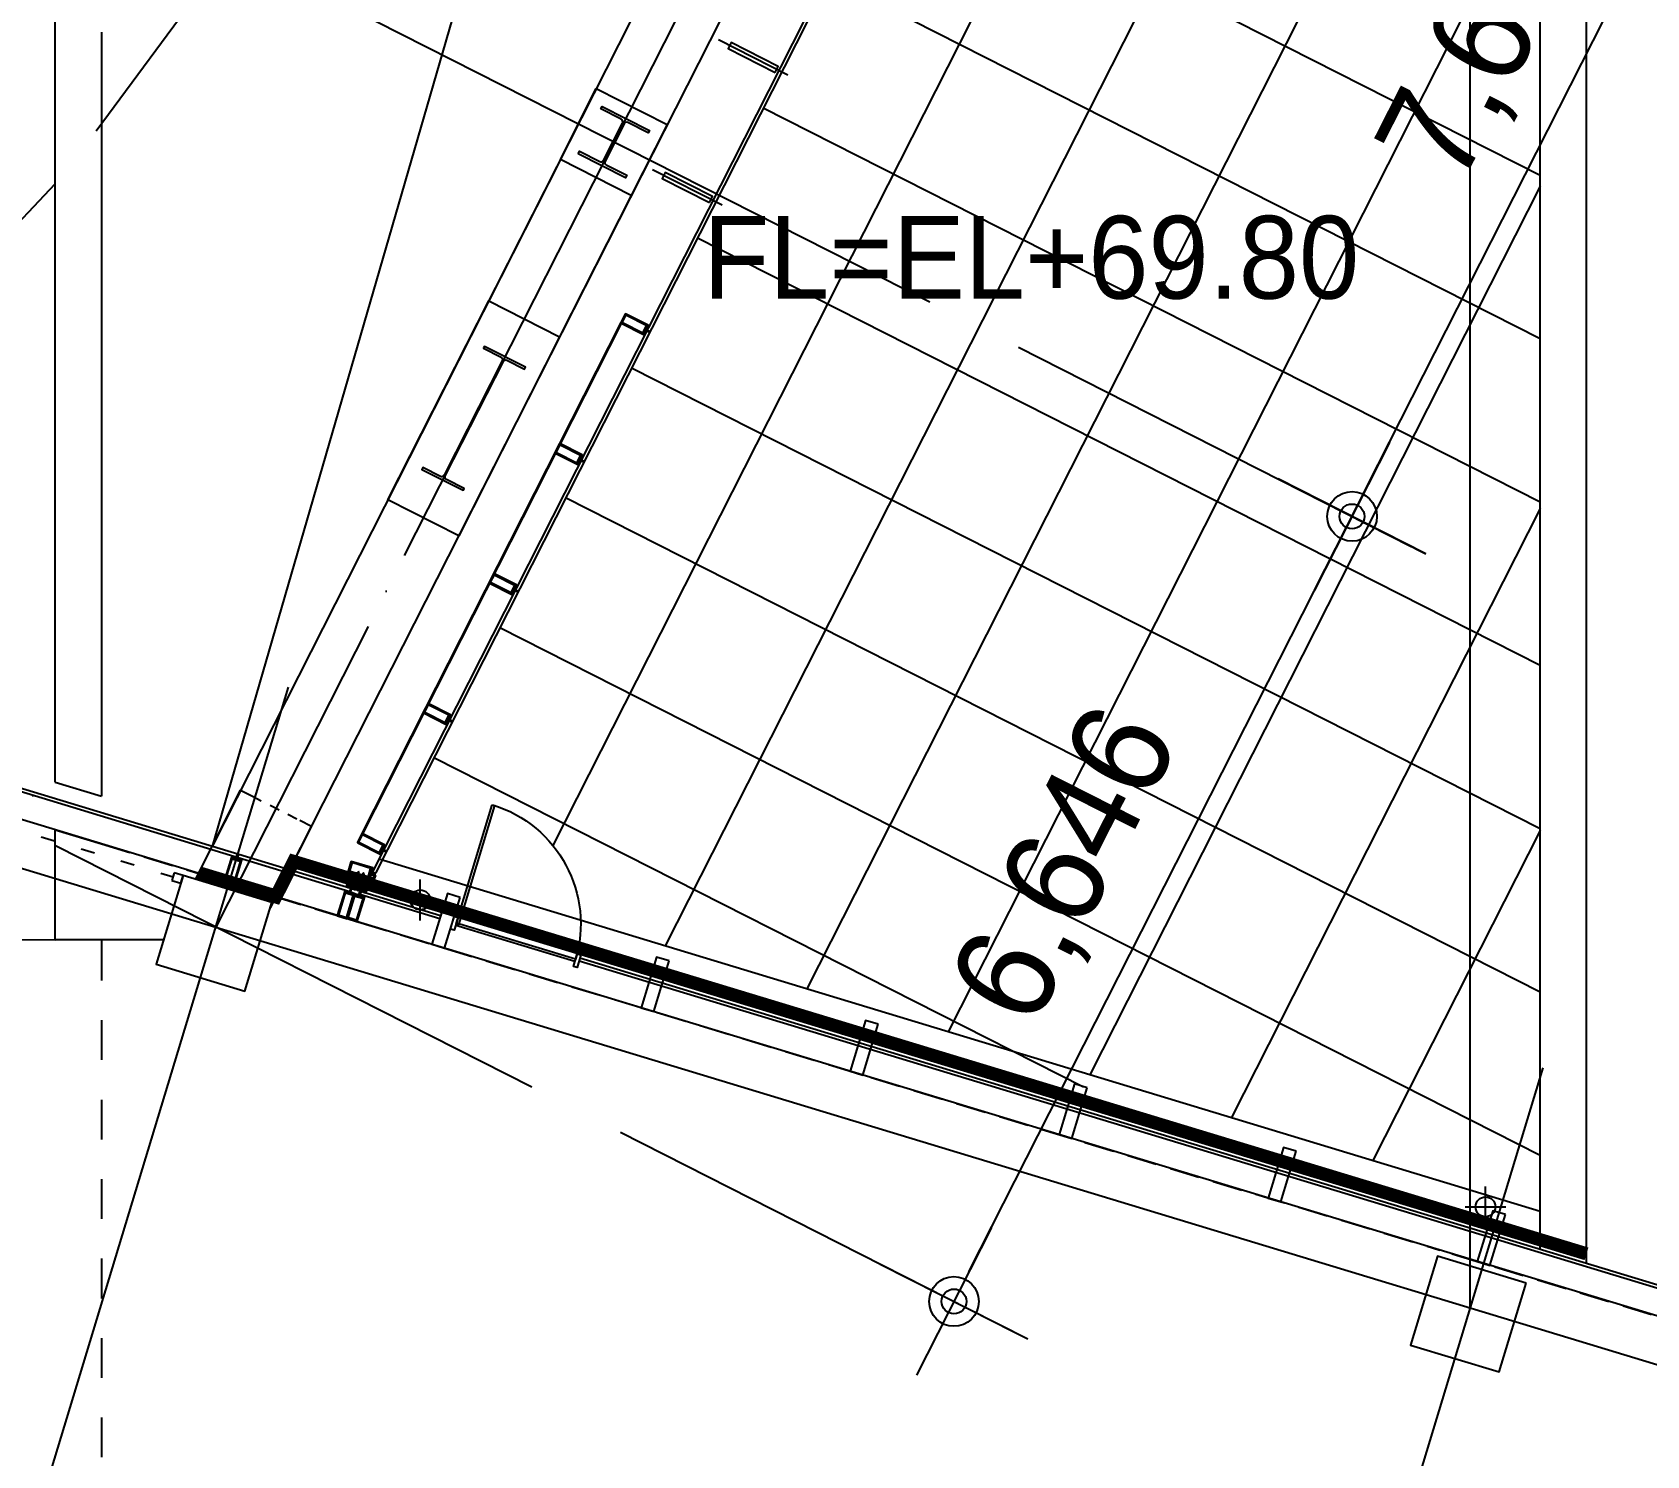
# Model space of a CAD drawing. Header units: metres. Extents: x 630750 to 860239, y 578133 to 726633.
# Drawn here: x 713765 to 725958, y 629769 to 640518 of the extents above; entities that cross this region are included whole.
import ezdxf

# ---------------------------------------------------------------- set-up
doc = ezdxf.new("R2010")
doc.units = ezdxf.units.M
doc.header["$LTSCALE"] = 300
for name, pattern in [('CEN', [62, 60, -1, 0, -1]), ('H2', [0.5, 0.25, -0.25]), ('HID', [2.2, 1.5, -0.7]), ('HID1', [0.375, 0.25, -0.125]), ('HIDDEN', [2, 1, -1]), ('HIDDEN-1', [1.4, 0.35, -0.7, 0.35])]:
    doc.linetypes.add(name, pattern=pattern)
doc.layers.get('Defpoints').update_dxf_attribs({"color": 8})
for name, color, linetype in [('5', 8, 'HIDDEN'), ('A-CEN', 1, 'CEN'), ('A-CEN-1', 1, 'Continuous'), ('A-CIRC', 6, 'Continuous'), ('A-CON', 2, 'Continuous'), ('A-DIM', 7, 'Continuous'), ('A-DOR', 4, 'Continuous'), ('A-ELE-7', 7, 'Continuous'), ('A-ELE-9', 9, 'Continuous'), ('A-ELE8', 8, 'Continuous'), ('A-ELE9', 9, 'Continuous'), ('A-HAT-1', 9, 'Continuous'), ('A-HAT-253', 253, 'Continuous'), ('A-TXT-S', 3, 'Continuous'), ('A-WAL-DW', 7, 'Continuous'), ('A-WIN-GLASS', 4, 'Continuous'), ('DIM', 7, 'Continuous'), ('DOR', 4, 'Continuous'), ('ELE8', 8, 'Continuous'), ('FIN', 6, 'Continuous'), ('fire shutter', 2, 'Continuous'), ('INT', 117, 'Continuous'), ('KUK-WALL-FIN 1', 30, 'Continuous'), ('SCREW', 8, 'Continuous'), ('SILICONE', 3, 'Continuous'), ('STEEL', 3, 'Continuous'), ('STEL', 3, 'Continuous')]:
    doc.layers.add(name, color=color, linetype=linetype)
doc.layers.add('ILDIES', color=7, linetype='Continuous', lineweight=35)
doc.styles.add('TEXT(돋음)', font='')
doc.styles.add('돋움', font='')
doc.styles.get('TEXT(돋음)').set_extended_font_data('Dotum')
doc.styles.get('돋움').set_extended_font_data('Dotum')
doc.dimstyles.new('DIM250', dxfattribs={"dimscale": 250, "dimtxt": 3, "dimasz": 1, "dimexe": 2, "dimexo": 3, "dimgap": 1, "dimtad": 1, "dimdec": 0, "dimzin": 0, "dimdsep": 46, "dimlunit": 6, "dimtxsty": 'TEXT(돋음)', "dimblk": 'Z_DOT', "dimcen": 2.5, "dimdle": 2, "dimclrd": 256, "dimclre": 256, "dimclrt": 3, "dimadec": 0, "dimazin": 0, "dimtfac": 1, "dimtdec": 0, "dimtix": 1, "dimtmove": 2, "dimatfit": 3, "dimldrblk": 'Z_DOT', "dimfxl": 1, "dimtolj": 1, "dimtzin": 0, "dimarcsym": 0})

# ---------------------------------------------------------------- blocks, each defined once
blk = doc.blocks.new('A$C7D1B520F')
at = {"layer": 'SCREW', "color": 8}
for p, q in [((0, 5), (0, 5)), ((9, 5), (0, 5)), ((0, 1), (0, 5)), ((9, 5), (0, 5)), ((0, 1), (2, 0)), ((5, 28), (2, 26)), ((2, 26), (3, 26)), ((7, 26), (2, 24)), ((2, 24), (3, 24)), ((7, 24), (2, 21)), ((7, 21), (2, 19)), ((2, 21), (3, 21)), ((2, 19), (3, 19)), ((7, 19), (2, 16)), ((2, 16), (3, 16)), ((7, 16), (2, 14)), ((2, 14), (3, 14)), ((7, 14), (2, 11)), ((2, 11), (3, 11)), ((7, 11), (2, 9)), ((2, 9), (3, 9)), ((7, 9), (2, 6)), ((2, 6), (3, 6)), ((3, 1), (2, 0)), ((7, 0), (2, 0)), ((4, 43), (3, 40)), ((3, 5), (3, 40)), ((3, 1), (3, 5)), ((3, 1), (4, 0)), ((6, 40), (4, 43)), ((4, 43), (5, 28)), ((7, 6), (4, 5)), ((5, 42), (6, 31)), ((5, 28), (6, 29)), ((6, 1), (5, 0)), ((6, 5), (6, 40)), ((7, 26), (6, 26)), ((7, 24), (6, 24)), ((7, 21), (6, 21)), ((7, 19), (6, 19)), ((7, 16), (6, 16)), ((7, 14), (6, 14)), ((7, 11), (6, 11)), ((7, 9), (6, 9)), ((7, 6), (6, 6)), ((6, 1), (6, 5)), ((6, 1), (7, 0)), ((8, 1), (7, 0)), ((8, 1), (8, 5)), ((9, 5), (9, 5))]:
    blk.add_line(p, q, dxfattribs=at)
for centre, radius, start, end in [((2, 42), 2.15, 283.4285, 4.6836), ((5, 28), 0.268, 182.1196, 324.1357)]:
    blk.add_arc(centre, radius, start, end, dxfattribs=at)
blk = doc.blocks.new('Z_DOT')
at = {"layer": 'DIM', "color": 7}
for p, q in [((0, -2.5), (0, 2.5)), ((-2.5, 0), (2.5, 0))]:
    blk.add_line(p, q, dxfattribs=at)
for radius in [0.75, 0.375]:
    blk.add_circle((0, 0), radius, dxfattribs=at)
blk = doc.blocks.new('*D37')
at = {"layer": 'A-DIM', "lineweight": -2, "transparency": 16777216}
for p, q in [((724649, 644918), (727614, 643415)), ((723845, 637085), (727055, 643418)), ((721212, 638140), (724178, 636636))]:
    blk.add_line(p, q, dxfattribs=at)
at = {"layer": 'Defpoints', "color": 0, "transparency": 16777216}
for p in [(723980, 645257), (727168, 643641), (720543, 638479)]:
    blk.add_point(p, dxfattribs=at)
at = {"layer": 'A-DIM', "lineweight": -2, "transparency": 16777216, "xscale": 250, "yscale": 250, "zscale": 250}
for p, rotation in [((727168, 643641), 63.11574874094902), ((723732, 636862), 243.115748740949)]:
    blk.add_blockref('Z_DOT', p, dxfattribs=dict(at, rotation=rotation))
at = {"layer": 'A-DIM', "color": 3, "transparency": 16777216, "insert": (724828, 640567), "char_height": 750, "attachment_point": 5, "rotation": 63.1157, "style": 'TEXT(돋음)'}
blk.add_mtext('\\A1;7,600', dxfattribs=at)
blk = doc.blocks.new('*D41')
at = {"layer": 'A-DIM', "lineweight": -2, "transparency": 16777216}
for p, q in [((721212, 638140), (724178, 636636)), ((720839, 631157), (723619, 636639)), ((718207, 632212), (721172, 630708))]:
    blk.add_line(p, q, dxfattribs=at)
at = {"layer": 'Defpoints', "color": 0, "transparency": 16777216}
for p in [(720543, 638479), (723732, 636862), (717538, 632551)]:
    blk.add_point(p, dxfattribs=at)
at = {"layer": 'A-DIM', "lineweight": -2, "transparency": 16777216, "xscale": 250, "yscale": 250, "zscale": 250}
for p, rotation in [((723732, 636862), 63.11574874094677), ((720726, 630934), 243.1157487409468)]:
    blk.add_blockref('Z_DOT', p, dxfattribs=dict(at, rotation=rotation))
at = {"layer": 'A-DIM', "color": 3, "transparency": 16777216, "insert": (721607, 634214), "char_height": 750, "attachment_point": 5, "rotation": 63.1157, "style": 'TEXT(돋음)'}
blk.add_mtext('\\A1;6,646', dxfattribs=at)
blk = doc.blocks.new('DOOR_GLASS2')
at = {"layer": 'A-DOR', "color": 5}
blk.add_arc((2877563, 589745), 940, 16.6479, 106.6479, dxfattribs=at)
at = {"layer": 'A-WIN-GLASS'}
for p, q in [((2877557, 589764), (2878457, 590033)), ((2877563, 589745), (2878463, 590014)), ((2878463, 590014), (2878458, 590033)), ((2877563, 589745), (2877557, 589764))]:
    blk.add_line(p, q, dxfattribs=at)
for points in [[(2877341, 590659), (2877333, 590688), (2877237, 590660), (2877246, 590631), (2877341, 590659)], [(2877619, 589730), (2877611, 589759), (2877515, 589730), (2877524, 589701), (2877619, 589730)]]:
    blk.add_lwpolyline(points, dxfattribs=at)
at = {"layer": 'DOR', "color": 8}
for p, q in [((2877553, 589742), (2877284, 590642)), ((2877572, 589747), (2877303, 590648))]:
    blk.add_line(p, q, dxfattribs=at)

msp = doc.modelspace()

# ---------------------------------------------------------------- linework, layer by layer
at = {"color": 9, "linetype": 'HIDDEN'}
msp.add_line((714286.8, 633657.4), (714286.8, 629157.1), dxfattribs=at)
at = {"color": 252, "linetype": 'H2', "const_width": 100, "elevation": 0}
msp.add_lwpolyline([(715020.5, 634166.4), (715603.5, 633989.5), (715739, 634256.6), (725502.9, 631293.9)], dxfattribs=at)
at = {"color": 4, "linetype": 'Continuous', "elevation": 0}
for points in [[(716170.8, 634145.3, -2.4142136), (716172.1, 634146), (716173, 634145.7), (716172.4, 634144, 0.4142136), (716174.1, 634140.8), (716179, 634139.4, 0.4142136), (716182.2, 634141.1), (716182.7, 634142.8), (716183.8, 634142.4, 0.7625095), (716189.2, 634151), (716176.1, 634159.7), (716176.1, 634159.7, -1.7199574), (716175.7, 634161.4), (716178, 634169.1), (716180.5, 634168.3), (716180.2, 634167.3), (716181, 634167), (716182.3, 634167.8), (716183.3, 634167.5), (716183, 634166.4), (716183.8, 634166.2), (716185.1, 634166.9), (716186.1, 634166.6), (716185.8, 634165.6), (716186.7, 634165.3), (716189.3, 634167), (716188, 634169.8), (716187.2, 634170.1), (716186.9, 634169), (716185.8, 634169.4), (716185.2, 634170.6), (716184.3, 634170.9), (716184, 634169.9), (716183, 634170.2), (716182.4, 634171.5), (716181.5, 634171.8), (716181.2, 634170.7), (716178.8, 634171.5), (716179.7, 634174.6), (716175.9, 634175.8), (716171.1, 634160, 0.2646944), (716171.3, 634159), (716186.2, 634148.3, -0.7625095), (716184.9, 634146.3), (716169.4, 634151, 0.4142136), (716168.2, 634150.3), (716154.6, 634105.6, 0.4142136), (716155.3, 634104.3), (716170.8, 634099.6, -0.7625095), (716170.7, 634097.2), (716152.4, 634096.6, 0.2646944), (716151.7, 634095.9), (716146.9, 634080.1), (716150.7, 634078.9), (716151.7, 634082.1), (716154.1, 634081.4), (716153.8, 634080.3), (716154.6, 634080.1), (716155.9, 634080.8), (716156.9, 634080.5), (716156.6, 634079.5), (716157.5, 634079.2), (716158.7, 634080), (716159.7, 634079.6), (716159.4, 634078.6), (716160.3, 634078.4), (716162.9, 634080), (716161.6, 634082.8), (716160.8, 634083.1), (716160.5, 634082.1), (716159.4, 634082.4), (716158.8, 634083.7), (716158, 634083.9), (716157.6, 634082.9), (716156.6, 634083.2), (716156, 634084.5), (716155.1, 634084.8), (716154.8, 634083.8), (716152.4, 634084.5), (716154.7, 634092.1, -1.7199574), (716156, 634093.3), (716156, 634093.3), (716171.7, 634093.3, 0.7625095), (716172, 634103.5), (716170.9, 634103.8), (716171.4, 634105.5, 0.4142136), (716169.7, 634108.7), (716164.8, 634110.1, 0.4142136), (716161.7, 634108.5), (716161.1, 634106.8), (716160.3, 634107, -2.4142136), (716159.6, 634108.3)], [(716174.4, 634143.8, 0.4142136), (716175, 634142.7), (716178.9, 634141.5, 0.4142136), (716180, 634142.1), (716180.1, 634142.4, 0.4142136), (716179.5, 634143.6), (716175.7, 634144.8, 0.4142136), (716174.6, 634144.2)], [(716178.6, 634165.4), (716177.1, 634165.9), (716177.7, 634168), (716187.2, 634165.2, 1), (716188.6, 634169.6), (716179.1, 634172.5), (716179.7, 634174.6), (716181.3, 634174.2), (716181.1, 634173.6), (716196.9, 634168.7), (716197.1, 634169.4), (716208.2, 634166), (716207.7, 634164.5), (716200.3, 634166.8, 0.6681786), (716199.3, 634165.6), (716204.2, 634156.5, 0.4142136), (716205.3, 634156.1), (716212.5, 634160, -0.4142136), (716213.6, 634159.7), (716213.7, 634159.5, 0.4142136), (716214.7, 634159.1), (716221.4, 634162.7), (716222.9, 634162.2), (716222.5, 634161, 0.1989124), (716222.6, 634160.4), (716225.9, 634154.3), (716217.1, 634149.6), (716216.4, 634151, -0.4142136), (716216.7, 634152.1), (716217.4, 634152.5), (716218.5, 634152.1), (716218.8, 634153.2), (716219.8, 634152.9), (716223, 634154.6, 0.4142136), (716223.4, 634155.6), (716221.1, 634159.8, 0.4142136), (716220.1, 634160.2), (716216.9, 634158.5), (716216.5, 634157.4), (716215.5, 634157.7), (716215.2, 634156.7), (716214.5, 634156.3, -0.4142136), (716213.4, 634156.6), (716212.5, 634158.2), (716204, 634153.6), (716200.7, 634159.7), (716200.8, 634160.1), (716200.4, 634160.2), (716196.9, 634166.9, 0.1989124), (716196.4, 634167.2), (716193.1, 634168.3, 0.4142136), (716192.1, 634167.7), (716191.6, 634166.2, -0.4142136), (716186.8, 634163.6), (716178.8, 634166.1)], [(716243.9, 634102.9), (716207.9, 634121.9, -0.8246156), (716208.8, 634124.8), (716249.3, 634120.6), (716213.3, 634139.6, -0.8360412), (716214.2, 634142.4), (716261.1, 634136.3), (716263.2, 634137.4), (716262.4, 634138.8), (716261.4, 634139.1), (716261.7, 634140.2), (716260.6, 634140.5), (716261.9, 634144.8), (716266.2, 634143.5), (716265.9, 634142.4), (716267, 634142.1), (716266.6, 634141.1), (716267.4, 634139.7), (716269.7, 634140.9), (716270.4, 634139.6), (716261.4, 634134.7), (716214, 634140.9), (716250, 634121.9, -0.8246156), (716249.1, 634119.1), (716208.6, 634123.3), (716244.6, 634104.2, -0.8246156), (716243.8, 634101.4), (716203.2, 634105.6), (716239.3, 634086.6, -0.8246156), (716238.4, 634083.7), (716197.9, 634087.9), (716240.7, 634066.7), (716245.5, 634057.7), (716244.2, 634057), (716243, 634059.3), (716241.6, 634058.6), (716241.3, 634057.5), (716240.2, 634057.8), (716239.9, 634056.8), (716235.6, 634058.1), (716236.9, 634062.4), (716238, 634062.1), (716238.3, 634063.1), (716239.4, 634062.8), (716240.7, 634063.5), (716239.6, 634065.6), (716197.2, 634086.6, -0.8360412), (716198, 634089.4), (716238.6, 634085.2), (716202.5, 634104.3, -0.8246156), (716203.4, 634107.1)], [(716301.9, 634128), (716303.4, 634127.6), (716304.1, 634129.7), (716294.6, 634132.6, -1), (716296, 634137), (716305.4, 634134.2), (716306.1, 634136.3), (716304.6, 634136.8), (716304.4, 634136.1), (716288.5, 634141), (716288.7, 634141.6), (716277.6, 634144.9), (716277.1, 634143.4), (716284.6, 634141.2, -0.6681786), (716284.8, 634139.7), (716275.6, 634134.8, -0.4142136), (716274.5, 634135.1), (716270.7, 634142.3, 0.4142136), (716269.6, 634142.6), (716269.4, 634142.5, -0.4142136), (716268.3, 634142.9), (716264.8, 634149.5), (716263.3, 634150), (716262.9, 634148.8, -0.1989124), (716262.5, 634148.3), (716256.4, 634145), (716261.1, 634136.3), (716262.5, 634137, 0.4142136), (716262.8, 634138.1), (716262.4, 634138.8), (716261.4, 634139.1), (716261.7, 634140.2), (716260.6, 634140.5), (716258.9, 634143.7, -0.4142136), (716259.2, 634144.8), (716263.4, 634147, -0.4142136), (716264.5, 634146.7), (716266.2, 634143.5), (716265.9, 634142.4), (716267, 634142.1), (716266.6, 634141.1), (716267, 634140.4, 0.4142136), (716268.1, 634140), (716269.7, 634140.9), (716274.2, 634132.3), (716280.4, 634135.6), (716280.5, 634135.9), (716280.8, 634135.8), (716287.5, 634139.4, -0.1989124), (716288.1, 634139.4), (716291.5, 634138.4, -0.4142136), (716292, 634137.4), (716291.5, 634135.9, 0.4142136), (716294.1, 634131.1), (716302.1, 634128.7)], [(716262.5, 634142.2, -0.4142136), (716262.7, 634142.8), (716263.1, 634143.1, -0.4142136), (716263.8, 634142.9), (716265.7, 634139.3, -0.4142136), (716265.5, 634138.7), (716265, 634138.4, -0.4142136), (716264.4, 634138.6)], [(716297.2, 634107, 2.4142136), (716296.5, 634108.2), (716295.6, 634108.5), (716295.1, 634106.8, -0.4142136), (716291.9, 634105.1), (716287.1, 634106.6, -0.4142136), (716285.4, 634109.7), (716285.9, 634111.4), (716284.8, 634111.8, -0.7625095), (716285.1, 634121.9), (716300.8, 634121.9), (716300.8, 634121.9, 1.7199574), (716302.1, 634123.1), (716304.4, 634130.7), (716301.9, 634131.5), (716301.6, 634130.4), (716300.8, 634130.7), (716300.2, 634132), (716299.1, 634132.3), (716298.8, 634131.3), (716298, 634131.6), (716297.3, 634132.9), (716296.3, 634133.2), (716296, 634132.2), (716295.1, 634132.4), (716293.9, 634135.2), (716296.5, 634136.9), (716297.3, 634136.6), (716297, 634135.6), (716298.1, 634135.3), (716299.3, 634136), (716300.2, 634135.8), (716299.9, 634134.7), (716300.9, 634134.4), (716302.1, 634135.2), (716303, 634134.9), (716302.7, 634133.9), (716305.1, 634133.2), (716306.1, 634136.3), (716309.9, 634135.1), (716305.1, 634119.4, -0.2646944), (716304.4, 634118.7), (716286, 634118.1, 0.7625095), (716286, 634115.6), (716301.5, 634110.9, -0.4142136), (716302.2, 634109.6), (716288.6, 634065, -0.4142136), (716287.3, 634064.3), (716271.8, 634069, 0.7625095), (716270.5, 634066.9), (716285.4, 634056.2, -0.2646944), (716285.6, 634055.2), (716280.9, 634039.5), (716277, 634040.6), (716278, 634043.8), (716275.6, 634044.5), (716275.2, 634043.5), (716274.4, 634043.7), (716273.8, 634045), (716272.7, 634045.4), (716272.4, 634044.3), (716271.6, 634044.6), (716271, 634045.9), (716269.9, 634046.2), (716269.6, 634045.2), (716268.8, 634045.5), (716267.5, 634048.3), (716270.1, 634049.9), (716271, 634049.7), (716270.6, 634048.6), (716271.7, 634048.3), (716272.9, 634049.1), (716273.8, 634048.8), (716273.5, 634047.8), (716274.5, 634047.5), (716275.7, 634048.2), (716276.6, 634047.9), (716276.3, 634046.9), (716278.7, 634046.2), (716281, 634053.8, 1.7199574), (716280.6, 634055.5), (716280.6, 634055.5), (716267.6, 634064.2, -0.7625095), (716273, 634072.8), (716274.1, 634072.5), (716274.6, 634074.2, -0.4142136), (716277.8, 634075.9), (716282.6, 634074.4, -0.4142136), (716284.3, 634071.2), (716283.8, 634069.5), (716284.7, 634069.3, 2.4142136), (716285.9, 634069.9)], [(716154.9, 634087.2), (716153.4, 634087.7), (716152.7, 634085.5), (716162.2, 634082.7, -1), (716160.8, 634078.2), (716151.4, 634081.1), (716150.7, 634078.9), (716152.2, 634078.5), (716152.4, 634079.1), (716168.3, 634074.3), (716168.1, 634073.7), (716179.2, 634070.3), (716179.6, 634071.8), (716172.2, 634074.1, -0.6681786), (716172, 634075.5), (716181.2, 634080.4, -0.4142136), (716182.2, 634080.1), (716186.1, 634072.9, 0.4142136), (716187.2, 634072.6), (716187.4, 634072.7, -0.4142136), (716188.4, 634072.4), (716192, 634065.7), (716193.5, 634065.3), (716193.9, 634066.5, -0.1989124), (716194.2, 634066.9), (716200.4, 634070.2), (716195.7, 634079), (716194.3, 634078.2, 0.4142136), (716194, 634077.1), (716194.4, 634076.4), (716195.4, 634076.1), (716195.1, 634075.1), (716196.1, 634074.7), (716197.8, 634071.6, -0.4142136), (716197.5, 634070.5), (716193.3, 634068.2, -0.4142136), (716192.3, 634068.6), (716190.6, 634071.8), (716190.9, 634072.8), (716189.8, 634073.1), (716190.1, 634074.2), (716189.8, 634074.9, 0.4142136), (716188.7, 634075.2), (716187.1, 634074.4), (716182.5, 634082.9), (716176.4, 634079.7), (716176.3, 634079.3), (716175.9, 634079.4), (716169.3, 634075.9, -0.1989124), (716168.7, 634075.8), (716165.3, 634076.8, -0.4142136), (716164.8, 634077.8), (716165.2, 634079.3, 0.4142136), (716162.7, 634084.2), (716154.7, 634086.6)], [(716163.3, 634107.5, -0.4142136), (716164.4, 634108.1), (716168.3, 634106.9, -0.4142136), (716168.9, 634105.8), (716168.8, 634105.5, -0.4142136), (716167.7, 634104.9), (716163.8, 634106, -0.4142136), (716163.2, 634107.1)], [(716278.2, 634049.8), (716279.7, 634049.3), (716279, 634047.2), (716269.6, 634050.1, 1), (716268.2, 634045.6), (716277.7, 634042.7), (716277, 634040.6), (716275.5, 634041.1), (716275.7, 634041.7), (716259.8, 634046.5), (716259.6, 634045.9), (716248.6, 634049.2), (716249, 634050.8), (716256.5, 634048.5, 0.6681786), (716257.4, 634049.6), (716252.5, 634058.8, 0.4142136), (716251.5, 634059.1), (716244.3, 634055.3, -0.4142136), (716243.2, 634055.6), (716243.1, 634055.8, 0.4142136), (716242, 634056.1), (716235.4, 634052.6), (716233.9, 634053), (716234.2, 634054.2, 0.1989124), (716234.2, 634054.8), (716230.9, 634060.9), (716239.6, 634065.6), (716240.4, 634064.2, -0.4142136), (716240, 634063.2), (716239.4, 634062.8), (716238.3, 634063.1), (716238, 634062.1), (716236.9, 634062.4), (716233.7, 634060.7, 0.4142136), (716233.4, 634059.6), (716235.6, 634055.4, 0.4142136), (716236.7, 634055.1), (716239.9, 634056.8), (716240.2, 634057.8), (716241.3, 634057.5), (716241.6, 634058.6), (716242.3, 634058.9, -0.4142136), (716243.4, 634058.6), (716244.2, 634057), (716252.8, 634061.6), (716256.1, 634055.5), (716256, 634055.1), (716256.3, 634055), (716259.9, 634048.4, 0.1989124), (716260.3, 634048), (716263.7, 634047, 0.4142136), (716264.7, 634047.5), (716265.2, 634049, -0.4142136), (716270, 634051.6), (716278, 634049.2)], [(716237.6, 634060, 0.4142136), (716237.3, 634059.3), (716237.6, 634058.8, 0.4142136), (716238.3, 634058.6), (716241.8, 634060.5, 0.4142136), (716242, 634061.2), (716241.8, 634061.6, 0.4142136), (716241.1, 634061.9)], [(716282.4, 634071.4, 0.4142136), (716281.8, 634072.5), (716277.9, 634073.7, 0.4142136), (716276.8, 634073.1), (716276.7, 634072.7, 0.4142136), (716277.3, 634071.6), (716281.2, 634070.4, 0.4142136), (716282.3, 634071)], [(716293.4, 634107.8, -0.4142136), (716292.3, 634107.2), (716288.4, 634108.3, -0.4142136), (716287.7, 634109.4), (716287.9, 634109.8, -0.4142136), (716289, 634110.4), (716292.9, 634109.2, -0.4142136), (716293.5, 634108.1)]]:
    msp.add_lwpolyline(points, format="xyb", close=True, dxfattribs=at)
at = {"elevation": 0}
for points in [[(716995.4, 633985), (716899.7, 634014), (716783.6, 633631.3), (716879.3, 633602.2)], [(718574.3, 633505.9), (718478.6, 633534.9), (718362.5, 633152.2), (718458.2, 633123.1)], [(720153.2, 633026.8), (720057.6, 633055.8), (719941.4, 632673.1), (720037.1, 632644)], [(721732.2, 632547.7), (721636.5, 632576.7), (721520.3, 632193.9), (721616, 632164.9)], [(723311.1, 632068.6), (723215.4, 632097.6), (723099.2, 631714.8), (723194.9, 631685.8)], [(724890, 631589.5), (724794.3, 631618.5), (724678.1, 631235.7), (724773.8, 631206.7)]]:
    msp.add_lwpolyline(points, close=True, dxfattribs=at)
at = {"color": 4, "linetype": 'Continuous'}
for centre, radius, start, end in [((716167.1, 634170.7, 0), 7.71, 9.27222, 58.64534), ((716314.3, 634126, 0), 7.71, 87.59487, 136.96798), ((716142.3, 634089, 0), 7.45, 268.10635, 321.39232), ((716289.6, 634044.3, 0), 7.45, 184.84789, 238.13386)]:
    msp.add_arc(centre, radius, start, end, dxfattribs=at)
at = {"layer": '5', "elevation": 0}
for points in [[(716162.8, 634016.5), (716162.1, 634014.1), (716185.6, 634007), (716187.1, 634012), (716184.1, 634012.9), (716183.6, 634011.5), (716181.3, 634012.2), (716181.9, 634013.9), (716143.2, 634025.6), (716142.7, 634023.9), (716140.4, 634024.6), (716140.8, 634026), (716137.8, 634027), (716136.2, 634022), (716159.8, 634014.8), (716160.5, 634017.2)], [(716232.3, 633995.5), (716231.6, 633993.1), (716208, 634000.2), (716209.5, 634005.2), (716212.6, 634004.3), (716212.2, 634002.8), (716214.5, 634002.1), (716215, 634003.8), (716253.6, 633992.1), (716253.1, 633990.4), (716255.4, 633989.7), (716255.8, 633991.1), (716258.9, 633990.2), (716257.4, 633985.2), (716233.9, 633992.4), (716234.6, 633994.8)]]:
    msp.add_lwpolyline(points, close=True, dxfattribs=at)
for points in [[(716271.5, 634021.6, 0.2056855), (716270.9, 634022.1), (716270.6, 634022.2), (716270.7, 634021.7, -0.857178), (716270, 634021.5), (716268.6, 634023.3, -0.4084948), (716269.4, 634025.7), (716272, 634026.7, -0.1995359), (716272.7, 634026.8), (716275.2, 634026), (716277, 634026.5, -0.58767), (716277.3, 634026.1), (716277.1, 634025.4), (716278.3, 634025.1, -0.4700935), (716278.4, 634024.7, 0.1374718), (716277.2, 634020.6, -0.4700935), (716276.8, 634020.3), (716276.4, 634020.4), (716276.5, 634020, -0.8610285), (716275.7, 634019.7), (716275.4, 634020.4, 0.2056855), (716274.8, 634020.9), (716274.5, 634021), (716274.5, 634020.5, -0.8610285), (716273.8, 634020.3), (716273.4, 634021, 0.2056855), (716272.8, 634021.5), (716272.6, 634021.6), (716272.6, 634021.1, -0.8610285), (716271.9, 634020.9)], [(716267.2, 633988.9, 0.789393), (716267.3, 633989.4), (716266.8, 633989.7), (716267.1, 633990.8), (716270.2, 633989.9, 0.4142136), (716271.2, 633990.4), (716272.3, 633994.2), (716273.1, 633994.9, 0.790876), (716272.7, 633995.3), (716271.2, 633994.9, -0.506302), (716270.8, 633995.1), (716270.7, 633995.8, 0.6492189), (716270, 633996), (716269.6, 633995.5, -0.6492189), (716269.1, 633995.7), (716269, 633996.3, 0.6492189), (716268.3, 633996.5), (716267.9, 633996, -0.6492189), (716267.3, 633996.2), (716267.3, 633996.8, 0.6492189), (716266.6, 633997), (716266.1, 633996.6, -0.6492189), (716265.6, 633996.7), (716265.5, 633997.4, 0.6492189), (716264.8, 633997.6), (716264.4, 633997.1, -0.6492189), (716263.9, 633997.2), (716263.8, 633997.9, 0.6492189), (716263.1, 633998.1), (716262.7, 633997.6, -0.506302), (716262.2, 633997.6), (716261.2, 633998.8, 0.790876), (716260.7, 633998.6), (716260.9, 633997.7), (716259.7, 633993.9, 0.4142136), (716260.3, 633992.9), (716263.3, 633992), (716263, 633990.9), (716262.4, 633990.9, 0.789393), (716262.2, 633990.4), (716263.4, 633989.6), (716265.7, 633988.9)]]:
    msp.add_lwpolyline(points, format="xyb", close=True, dxfattribs=at)
at = {"layer": '5'}
for centre, radius, start, end in [((716142.1, 634035.7, 0), 6.95, 233.80532, 272.43489), ((716290.7, 634021, 0), 9.78, 161.42329, 198.848), ((716260.2, 633999.8, 0), 6.95, 233.80532, 272.43489)]:
    msp.add_arc(centre, radius, start, end, dxfattribs=at)
at = {"layer": 'A-CEN'}
for p, q in [((716695.3, 633812, 0), (716695.3, 634120.9, 0)), ((716540.8, 633966.5, 0), (716849.8, 633966.5, 0)), ((724740, 631494.1, 0), (724740, 631803.1, 0)), ((724585.5, 631648.6, 0), (724894.5, 631648.6, 0))]:
    msp.add_line(p, q, dxfattribs=at)
at = {"layer": 'A-CEN-1', "linetype": 'CEN'}
for p, q in [((733123.5, 669210.2, 0), (715151.3, 633760.9, 0)), ((724624.8, 630886.3, 0), (724624.8, 655651.7, 0)), ((720543.2, 638478.8, 0), (707280.5, 645202.8, 0)), ((694392.6, 640060, 0), (741312.5, 625822.5, 0)), ((707244.6, 607704.1, 0), (715701.1, 635572.7, 0)), ((717537.9, 632551, 0), (713941.6, 634374.2, 0)), ((716718, 604829.5, 0), (725174.5, 632698.1, 0))]:
    msp.add_line(p, q, dxfattribs=at)
at = {"layer": 'A-CIRC'}
for centre in [(716695.3, 633966.5, 0), (724740, 631648.6, 0)]:
    msp.add_circle(centre, 75, dxfattribs=at)
at = {"layer": 'A-CON', "elevation": 0}
for points in [[(715573.3, 633946.4), (714903.5, 634149.6), (714700.2, 633479.8), (715370.1, 633276.5)], [(725046.8, 631071.7), (724377, 631275), (724173.7, 630605.2), (724843.5, 630401.9)]]:
    msp.add_lwpolyline(points, close=True, dxfattribs=at)
at = {"layer": 'A-ELE-7', "elevation": 0}
for points in [[(714997.6, 634121.1), (715338.7, 634794.1), (715427.9, 634748.9)], [(715784.7, 634568), (715873.9, 634522.8), (715560.9, 633905.4)]]:
    msp.add_lwpolyline(points, dxfattribs=at)
at = {"layer": 'A-ELE-7', "linetype": 'H2', "elevation": 0}
msp.add_lwpolyline([(715427.9, 634748.9), (715784.7, 634568)], dxfattribs=at)
at = {"layer": 'A-ELE-9', "linetype": 'CEN'}
msp.add_line((715043.5, 634211.7, 0), (715577.9, 634049.5, 0), dxfattribs=at)
at = {"layer": 'A-ELE8'}
msp.add_line((713686.8, 633667.6), (713936.8, 633665.5), dxfattribs=at)
at = {"layer": 'A-ELE9'}
for p, q in [((717753.4, 639556.9, 0), (717212.1, 638489.2, 0)), ((718288.6, 639285.5, 0), (717747.3, 638217.9, 0))]:
    msp.add_line(p, q, dxfattribs=at)
at = {"layer": 'A-HAT-1', "color": 8}
msp.add_line((710487.9, 635698.5, 0), (713936.8, 639374.5, 0), dxfattribs=at)
at = {"layer": 'A-HAT-1', "color": 8, "elevation": 0}
for points in [[(714247.5, 639774.2), (725740.1, 655310.2)], [(721157.5, 655169.1), (715123.3, 634369.1)]]:
    msp.add_lwpolyline(points, dxfattribs=at)
at = {"layer": 'A-HAT-253'}
for p, q in [((725152.9, 649085.4, 0), (717696.1, 634377.1, 0)), ((725152.9, 646652.8, 0), (718545.2, 633619.4, 0)), ((725152.9, 644220.2, 0), (719614, 633295, 0)), ((725152.9, 639436.3, 0), (720280.1, 641906.7, 0)), ((725152.9, 641787.5, 0), (720682.9, 632970.7, 0)), ((725152.9, 638203, 0), (719782.7, 640925.6, 0)), ((725152.9, 636969.7, 0), (719285.3, 639944.5, 0)), ((725152.9, 639354.9, 0), (721751.8, 632646.3, 0)), ((725152.9, 635736.4, 0), (718787.9, 638963.4, 0)), ((725152.9, 634503.1, 0), (718290.5, 637982.2, 0)), ((725152.9, 633269.8, 0), (717793.1, 637001.1, 0)), ((725152.9, 636922.3, 0), (722820.6, 632322, 0)), ((725152.9, 632036.5, 0), (717295.7, 636020, 0)), ((721703.9, 632551.8, 0), (716798.3, 635038.9, 0)), ((725152.9, 634489.7, 0), (723889.5, 631997.7, 0)), ((725152.9, 631614.3, 0), (716384.1, 634275.1, 0))]:
    msp.add_line(p, q, dxfattribs=at)
at = {"layer": 'A-WAL-DW'}
for p, q in [((713936.8, 634855.8, 0), (714286.8, 634749.6, 0)), ((713936.8, 634495.2, 0), (714286.8, 634389, 0))]:
    msp.add_line(p, q, dxfattribs=at)
at = {"layer": 'A-WAL-DW', "color": 8, "linetype": 'HID', "ltscale": 3000}
msp.add_line((715180.3, 634114.2, 0), (715180.3, 634114.2, 0), dxfattribs=at)
at = {"layer": 'A-WIN-GLASS'}
for p, q in [((732484, 666031.3, 0), (716335, 634178.2, 0)), ((732505.4, 666020.5, 0), (716356.4, 634167.4, 0)), ((728191.1, 658817.8, 0), (715706.3, 634192.2, 0)), ((725740.1, 655310.2, 0), (715123.3, 634369.1, 0)), ((716163.8, 634028.3, 0), (710575.4, 635724.1, 0)), ((716170.8, 634051.3, 0), (710582.4, 635747, 0)), ((716071.1, 633847.6, 0), (710552.1, 635522.3, 0)), ((716335, 634178.2, 0), (716356.4, 634167.4, 0)), ((716848.7, 633845.7, 0), (716245, 634028.9, 0)), ((716841.7, 633822.8, 0), (716238, 634005.9, 0)), ((735526.7, 628178, 0), (717901.3, 633526.3, 0)), ((735502.7, 628160.2, 0), (717894.3, 633503.4, 0))]:
    msp.add_line(p, q, dxfattribs=at)
at = {"layer": 'A-WIN-GLASS', "color": 9}
msp.add_line((735346.7, 627998.6, 0), (716214.6, 633804, 0), dxfattribs=at)
at = {"layer": 'A-WIN-GLASS', "elevation": 0}
for points in [[(719376.1, 640214.1), (719398.7, 640258.7), (719041.9, 640439.6), (719019.3, 640395), (719376.1, 640214.1)], [(718878.7, 639233), (718901.3, 639277.6), (718544.5, 639458.5), (718521.9, 639413.9), (718878.7, 639233)]]:
    msp.add_lwpolyline(points, dxfattribs=at)
at = {"layer": 'Defpoints'}
for p, q in [((719471.4, 640193.8, 0), (718946.5, 640459.9, 0)), ((718974, 639212.7, 0), (718449.1, 639478.8, 0))]:
    msp.add_line(p, q, dxfattribs=at)
at = {"layer": 'DIM', "elevation": 0}
msp.add_lwpolyline([(724751.5, 631661.9, 0, 250, 0), (725098.5, 632326.8, 0, 0, 0), (725544.9, 633182, 0, 0, 0), (726445.2, 633182, 0, 0, 0)], format="xyseb", dxfattribs=at)
at = {"layer": 'ELE8'}
for p, q in [((725502.9, 631219.7, 0), (725502.9, 652208.5, 0)), ((725152.9, 631325.9, 0), (725152.9, 651518.1, 0))]:
    msp.add_line(p, q, dxfattribs=at)
at = {"layer": 'FIN', "elevation": 0}
msp.add_lwpolyline([(718024.7, 640092), (718559.9, 639820.7), (718288.6, 639285.5), (717753.4, 639556.9), (718024.7, 640092)], dxfattribs=at)
at = {"layer": 'FIN', "color": 5, "elevation": 0}
msp.add_lwpolyline([(717212.1, 638489.2), (717747.3, 638217.9), (716985.8, 636715.9), (716450.7, 636987.2), (717212.1, 638489.2)], dxfattribs=at)
at = {"layer": 'fire shutter', "color": 2, "linetype": 'HIDDEN-1'}
msp.add_line((707501.8, 636364.3, 0), (714827.8, 634141.3, 0), dxfattribs=at)
at = {"layer": 'fire shutter', "linetype": 'HIDDEN-1', "elevation": 0}
msp.add_lwpolyline([(714886.1, 634092.2), (714903.5, 634149.6), (714836.5, 634170), (714819.1, 634112.5)], close=True, dxfattribs=at)
at = {"layer": 'ILDIES'}
msp.add_line((718212.4, 638323.5, 0), (716256.7, 634465.9, 0), dxfattribs=at)
at = {"layer": 'ILDIES', "elevation": 0}
for points in [[(718403.9, 638295.4, -0.4142136), (718404.5, 638295.6), (718409.9, 638292.9), (718415.8, 638304.5), (718246.3, 638390.4), (718212.4, 638323.5), (718381.9, 638237.6), (718387.7, 638249.2), (718382.4, 638251.9, -0.4142136), (718382.2, 638252.6)], [(718247.9, 638386.8), (718412, 638303.6, -0.4142136), (718412.2, 638302.9), (718409, 638296.7, -0.4142136), (718408.4, 638296.5), (718403, 638299.2), (718378.6, 638251), (718383.9, 638248.3, -0.4142136), (718384.2, 638247.6), (718381, 638241.4, -0.4142136), (718380.3, 638241.2), (718216.2, 638324.4, -0.4142136), (718216, 638325), (718247.2, 638386.6, -0.4142136)], [(717906.5, 637314.3, -0.4142136), (717907.1, 637314.5), (717912.5, 637311.8), (717918.4, 637323.4), (717748.9, 637409.3), (717715, 637342.4), (717884.5, 637256.5), (717890.3, 637268.1), (717885, 637270.8, -0.4142136), (717884.8, 637271.5)], [(717750.5, 637405.7), (717914.6, 637322.5, -0.4142136), (717914.8, 637321.8), (717911.6, 637315.6, -0.4142136), (717911, 637315.4), (717905.6, 637318.1), (717881.2, 637269.9), (717886.5, 637267.2, -0.4142136), (717886.8, 637266.5), (717883.6, 637260.3, -0.4142136), (717882.9, 637260.1), (717718.8, 637343.3, -0.4142136), (717718.6, 637343.9), (717749.8, 637405.5, -0.4142136)], [(717409.1, 636333.2, -0.4142136), (717409.7, 636333.4), (717415.1, 636330.7), (717421, 636342.3), (717251.5, 636428.2), (717217.6, 636361.3), (717387.1, 636275.4), (717392.9, 636287), (717387.6, 636289.7, -0.4142136), (717387.4, 636290.3)], [(717253, 636424.6), (717417.2, 636341.4, -0.4142136), (717417.4, 636340.7), (717414.2, 636334.5, -0.4142136), (717413.5, 636334.2), (717408.2, 636337), (717383.8, 636288.8), (717389.1, 636286.1, -0.4142136), (717389.3, 636285.4), (717386.2, 636279.2, -0.4142136), (717385.5, 636278.9), (717221.4, 636362.1, -0.4142136), (717221.2, 636362.8), (717252.4, 636424.4, -0.4142136)], [(716911.7, 635352, -0.4142136), (716912.3, 635352.3), (716917.7, 635349.5), (716923.6, 635361.1), (716754.1, 635447.1), (716720.2, 635380.2), (716889.6, 635294.2), (716895.5, 635305.8), (716890.2, 635308.6, -0.4142136), (716890, 635309.2)], [(716755.6, 635443.5), (716919.8, 635360.3, -0.4142136), (716920, 635359.6), (716916.8, 635353.3, -0.4142136), (716916.1, 635353.1), (716910.8, 635355.8), (716886.4, 635307.7), (716891.7, 635305, -0.4142136), (716891.9, 635304.3), (716888.8, 635298, -0.4142136), (716888.1, 635297.8), (716724, 635381, -0.4142136), (716723.8, 635381.7), (716755, 635443.2, -0.4142136)], [(716414.2, 634370.9, -0.4142136), (716414.9, 634371.1), (716420.3, 634368.4), (716426.1, 634380), (716256.7, 634465.9), (716222.8, 634399), (716392.2, 634313.1), (716398.1, 634324.7), (716392.8, 634327.4, -0.4142136), (716392.5, 634328.1)], [(716258.2, 634462.4), (716422.3, 634379.2, -0.4142136), (716422.6, 634378.5), (716419.4, 634372.2, -0.4142136), (716418.7, 634372), (716413.4, 634374.7), (716389, 634326.6), (716394.3, 634323.9, -0.4142136), (716394.5, 634323.2), (716391.4, 634316.9, -0.4142136), (716390.7, 634316.7), (716226.6, 634399.9, -0.4142136), (716226.4, 634400.6), (716257.6, 634462.1, -0.4142136)], [(715283.3, 634278.4, -0.4142136), (715282.9, 634279), (715284.7, 634284.8), (715272.2, 634288.6), (715217.1, 634106.7), (715288.8, 634085), (715344, 634266.8), (715331.6, 634270.6), (715329.8, 634264.8, -0.4142136), (715329.2, 634264.5)], [(715220.3, 634108.9), (715273.7, 634285, -0.4142136), (715274.4, 634285.3), (715281.1, 634283.3, -0.4142136), (715281.4, 634282.6), (715279.7, 634276.9), (715331.3, 634261.2), (715333.1, 634267, -0.4142136), (715333.7, 634267.3), (715340.4, 634265.3, -0.4142136), (715340.7, 634264.6), (715287.3, 634088.6, -0.4142136), (715286.7, 634088.2), (715220.7, 634108.3, -0.4142136)], [(716314.1, 634143.8, -0.4142136), (716314.7, 634144.1), (716316.6, 634143.6), (716316, 634141.6), (716316.5, 634141.5, 0.4142136), (716317.1, 634141.8), (716317.9, 634144.2, 0.4142136), (716317.5, 634144.8), (716310, 634147.1), (716317.2, 634171.1), (716319.1, 634170.5, 0.4142136), (716319.8, 634170.8), (716320.1, 634171.8, 0.4142136), (716319.7, 634172.4), (716317.8, 634173), (716325.1, 634196.9), (716332.6, 634194.6, 0.4142136), (716333.3, 634194.9), (716334, 634197.3, 0.4142136), (716333.6, 634197.9), (716333.2, 634198.1), (716332.6, 634196.2), (716330.7, 634196.8, -0.4142136), (716330.3, 634197.4), (716332.4, 634204.1, -0.4142136), (716333, 634204.4), (716334.9, 634203.8), (716334.3, 634201.9), (716334.8, 634201.8, 0.4142136), (716335.4, 634202.1), (716336.4, 634205.5), (716173.8, 634254.8), (716152, 634183.1), (716314.7, 634133.7), (716315.7, 634137, 0.4142136), (716315.4, 634137.7), (716314.9, 634137.8), (716314.3, 634135.9), (716312.4, 634136.5, -0.4142136), (716312, 634137.1)], [(716189.1, 634010.9, -0.4142136), (716188.8, 634011.5), (716189.3, 634013.4), (716191.3, 634012.8), (716191.4, 634013.3, 0.4142136), (716191.1, 634013.9), (716188.7, 634014.7, 0.4142136), (716188.1, 634014.3), (716185.8, 634006.8), (716161.8, 634014), (716162.4, 634015.9, 0.4142136), (716162.1, 634016.6), (716161.1, 634016.8, 0.4142136), (716160.5, 634016.5), (716159.9, 634014.6), (716136, 634021.9), (716138.3, 634029.4, 0.4142136), (716138, 634030), (716135.6, 634030.8, 0.4142136), (716134.9, 634030.4), (716134.8, 634030), (716136.7, 634029.4), (716136.1, 634027.5, -0.4142136), (716135.5, 634027.1), (716128.8, 634029.2, -0.4142136), (716128.5, 634029.8), (716129.1, 634031.7), (716131, 634031.1), (716131.1, 634031.6, 0.4142136), (716130.8, 634032.2), (716127.4, 634033.2), (716071.1, 633847.6), (716142.9, 633825.8), (716199.2, 634011.5), (716195.9, 634012.5, 0.4142136), (716195.2, 634012.1), (716195.1, 634011.7), (716197, 634011.1), (716196.4, 634009.2, -0.4142136), (716195.8, 634008.8)], [(716213.9, 634059.8), (716142.1, 634081.6), (716137.9, 634067.7), (716140.8, 634066.8), (716144.2, 634078.3), (716147.6, 634077.3), (716146.7, 634074.4), (716145, 634073.9), (716144.9, 634068.9, 0.2634471), (716145.2, 634068.6), (716146.9, 634068.1), (716149.5, 634076.7), (716149.5, 634076.7), (716205, 634059.9), (716202.4, 634051.2), (716204, 634050.7, 0.2634471), (716204.5, 634050.9), (716207.2, 634055), (716206, 634056.4), (716206.9, 634059.3), (716210.3, 634058.3), (716206.8, 634046.8), (716209.7, 634045.9)], [(716140.8, 634025.2, 0.4142136), (716141.1, 634024.6), (716142.1, 634024.3, 0.4142136), (716142.7, 634024.6), (716143, 634025.6, -0.4142136), (716143.4, 634025.8), (716181.8, 634014.1, -0.4142136), (716182, 634013.7), (716181.7, 634012.8, 0.4142136), (716182.1, 634012.2), (716183, 634011.9, 0.4142136), (716183.7, 634012.2), (716184.6, 634015.4, 0.4142136), (716184.3, 634016), (716174.8, 634018.9), (716174.4, 634018.7), (716174.2, 634019), (716164.5, 634022), (716174.7, 634055.5, -0.4142136), (716175.9, 634056.1), (716197.2, 634049.7), (716196.9, 634048.7, 1), (716197.9, 634048.4), (716198.2, 634049.4), (716202.9, 634047.9), (716205.4, 634048.3, -0.5486188), (716205.6, 634048), (716205.3, 634047.2), (716206.8, 634046.8), (716210.1, 634057.8), (716208.5, 634058.3, 0.2634471), (716208, 634058.2), (716206.4, 634056.7, 0.4003445), (716206.4, 634056), (716207.2, 634055), (716205.8, 634050.4), (716203.1, 634050), (716145.6, 634067.4), (716143.6, 634069.2), (716145, 634073.9), (716146.3, 634074.3, 0.4003445), (716146.6, 634074.9), (716146.1, 634077, 0.2634471), (716145.7, 634077.3), (716144.1, 634077.8), (716140.8, 634066.8), (716142.2, 634066.4), (716142.4, 634067.2, -0.5486188), (716142.8, 634067.3), (716144.6, 634065.6), (716149.4, 634064.2), (716149.1, 634063.2, 1), (716150, 634062.9), (716150.3, 634063.9), (716171.6, 634057.4, -0.4142136), (716172.3, 634056.2), (716162.1, 634022.7), (716152.4, 634025.7), (716152, 634025.5), (716151.8, 634025.8), (716142.4, 634028.7, 0.4142136), (716141.7, 634028.4)], [(716207.3, 634005.3, 0.4142136), (716207.9, 634005.7), (716208.5, 634007.6), (716206.6, 634008.2), (716206.7, 634008.7, -0.4142136), (716207.3, 634009), (716209.7, 634008.3, -0.4142136), (716210.1, 634007.6), (716207.8, 634000.1), (716231.7, 633992.8), (716232.3, 633994.7, -0.4142136), (716232.9, 633995.1), (716233.9, 633994.8, -0.4142136), (716234.2, 633994.2), (716233.6, 633992.2), (716257.5, 633985), (716259.8, 633992.5, -0.4142136), (716260.4, 633992.9), (716262.8, 633992.1, -0.4142136), (716263.2, 633991.5), (716263, 633991), (716261.1, 633991.6), (716260.5, 633989.7, 0.4142136), (716260.9, 633989.1), (716267.6, 633987.1, 0.4142136), (716268.2, 633987.4), (716268.8, 633989.3), (716266.9, 633989.9), (716267, 633990.4, -0.4142136), (716267.6, 633990.7), (716271, 633989.7), (716214.6, 633804), (716142.9, 633825.8), (716199.2, 634011.5), (716202.6, 634010.4, -0.4142136), (716202.9, 634009.8), (716202.7, 634009.3), (716200.8, 634009.9), (716200.2, 634008, 0.4142136), (716200.6, 634007.4)], [(716213.9, 634059.8), (716285.6, 634038), (716281.4, 634024.1), (716278.6, 634025), (716282, 634036.5), (716278.7, 634037.5), (716277.8, 634034.6), (716279, 634033.2), (716276.3, 634029.1, -0.2634471), (716275.8, 634029), (716274.2, 634029.5), (716276.8, 634038.1), (716276.8, 634038.1), (716221.3, 634054.9), (716218.7, 634046.3), (716217, 634046.8, -0.2634471), (716216.7, 634047.2), (716216.8, 634052.1), (716218.5, 634052.6), (716219.4, 634055.5), (716216, 634056.5), (716212.5, 634045), (716209.7, 634045.9)], [(716255.4, 633990.4, -0.4142136), (716254.8, 633990.1), (716253.8, 633990.4, -0.4142136), (716253.5, 633991), (716253.8, 633992, 0.4142136), (716253.6, 633992.3), (716215.1, 634004, 0.4142136), (716214.8, 634003.8), (716214.5, 634002.9, -0.4142136), (716213.8, 634002.5), (716212.9, 634002.8, -0.4142136), (716212.5, 634003.4), (716213.5, 634006.6, -0.4142136), (716214.1, 634006.9), (716223.6, 634004.1), (716223.8, 634003.7), (716224.2, 634003.9), (716233.9, 634000.9), (716244.1, 634034.4, 0.4142136), (716243.4, 634035.7), (716222.1, 634042.1), (716221.8, 634041.2, -1), (716220.8, 634041.5), (716221.1, 634042.4), (716216.4, 634043.9), (716214.5, 634045.5, 0.5486188), (716214.2, 634045.4), (716214, 634044.6), (716212.5, 634045), (716215.9, 634056), (716217.5, 634055.5, -0.2634471), (716217.8, 634055.2), (716218.4, 634053.1, -0.4003445), (716218, 634052.5), (716216.8, 634052.1), (716215.4, 634047.5), (716217.4, 634045.6), (716274.9, 634028.2), (716277.6, 634028.6), (716279, 634033.2), (716278.1, 634034.3, -0.4003445), (716278.2, 634034.9), (716279.8, 634036.4, -0.2634471), (716280.2, 634036.5), (716281.9, 634036), (716278.6, 634025), (716277.1, 634025.4), (716277.4, 634026.3, 0.5486188), (716277.1, 634026.5), (716274.7, 634026.2), (716269.9, 634027.6), (716269.7, 634026.7, -1), (716268.7, 634026.9), (716269, 634027.9), (716247.7, 634034.4, 0.4142136), (716246.4, 634033.7), (716236.3, 634000.2), (716246, 633997.3), (716246.2, 633996.9), (716246.6, 633997.1), (716256, 633994.2, -0.4142136), (716256.4, 633993.6)]]:
    msp.add_lwpolyline(points, format="xyb", close=True, dxfattribs=at)
for points in [[(718396.1, 638272.4), (718396.6, 638273.3), (718397.5, 638272.8), (718405.7, 638289.1), (718404.9, 638289.6), (718405.8, 638291.3), (718408.4, 638290), (718406, 638285.2), (718405.6, 638285.1), (718405.8, 638284.7), (718400.2, 638273.7, 0.4142136), (718401.1, 638271), (718425.1, 638258.8, -0.4142136), (718425.6, 638257.5, -0.4142136), (718424.2, 638257), (718400.2, 638269.2, 0.4142136), (718397.5, 638268.4), (718391.9, 638257.4), (718391.5, 638257.2), (718391.6, 638256.8), (718389.2, 638252.1), (718386.5, 638253.4), (718387.4, 638255.2), (718388.3, 638254.8), (718396.6, 638271), (718395.7, 638271.5), (718396.1, 638272.4)], [(717898.7, 637291.3), (717899.2, 637292.2), (717900.1, 637291.7), (717908.3, 637308), (717907.4, 637308.4), (717908.4, 637310.2), (717911, 637308.9), (717908.6, 637304.1), (717908.2, 637304), (717908.3, 637303.6), (717902.8, 637292.6, 0.4142136), (717903.7, 637289.9), (717927.7, 637277.7, -0.4142136), (717928.2, 637276.4, -0.4142136), (717926.8, 637275.9), (717902.7, 637288.1, 0.4142136), (717900.1, 637287.2), (717894.5, 637276.3), (717894.1, 637276.1), (717894.2, 637275.7), (717891.8, 637271), (717889.1, 637272.3), (717890, 637274.1), (717890.9, 637273.7), (717899.2, 637289.9), (717898.3, 637290.4), (717898.7, 637291.3)], [(717401.3, 636310.2), (717401.8, 636311.1), (717402.7, 636310.6), (717410.9, 636326.9), (717410, 636327.3), (717410.9, 636329.1), (717413.6, 636327.8), (717411.2, 636323), (717410.8, 636322.9), (717410.9, 636322.5), (717405.4, 636311.5, 0.4142136), (717406.2, 636308.8), (717430.3, 636296.6, -0.4142136), (717430.8, 636295.2, -0.4142136), (717429.4, 636294.8), (717405.3, 636307, 0.4142136), (717402.7, 636306.1), (717397.1, 636295.1), (717396.7, 636295), (717396.8, 636294.6), (717394.4, 636289.9), (717391.7, 636291.2), (717392.6, 636293), (717393.5, 636292.5), (717401.8, 636308.8), (717400.9, 636309.3), (717401.3, 636310.2)], [(716903.9, 635329), (716904.4, 635329.9), (716905.3, 635329.5), (716913.5, 635345.8), (716912.6, 635346.2), (716913.5, 635348), (716916.2, 635346.6), (716913.8, 635341.9), (716913.4, 635341.8), (716913.5, 635341.4), (716908, 635330.4, 0.4142136), (716908.8, 635327.7), (716932.9, 635315.5, -0.4142136), (716933.3, 635314.1, -0.4142136), (716932, 635313.7), (716907.9, 635325.9, 0.4142136), (716905.2, 635325), (716899.7, 635314), (716899.3, 635313.9), (716899.4, 635313.5), (716897, 635308.7), (716894.3, 635310.1), (716895.2, 635311.9), (716896.1, 635311.4), (716904.4, 635327.7), (716903.5, 635328.2), (716903.9, 635329)], [(715307.2, 634274.8), (715306.3, 634275.1), (715306.6, 634276), (715289.1, 634281.3), (715288.8, 634280.4), (715286.9, 634281), (715287.8, 634283.8), (715292.9, 634282.3), (715293.1, 634281.9), (715293.4, 634282.1), (715305.2, 634278.5, 0.4142136), (715307.7, 634279.9), (715315.6, 634305.7, -0.4142136), (715316.8, 634306.4, -0.4142136), (715317.5, 634305.1), (715309.6, 634279.3, 0.4142136), (715311, 634276.8), (715322.8, 634273.2), (715323, 634272.8), (715323.3, 634273), (715328.4, 634271.5), (715327.6, 634268.6), (715325.7, 634269.2), (715326, 634270.2), (715308.5, 634275.5), (715308.2, 634274.5), (715307.2, 634274.8)], [(716406.5, 634347.9), (716407, 634348.8), (716407.9, 634348.4), (716416.1, 634364.7), (716415.2, 634365.1), (716416.1, 634366.9), (716418.8, 634365.5), (716416.4, 634360.8), (716416, 634360.6), (716416.1, 634360.2), (716410.5, 634349.3, 0.4142136), (716411.4, 634346.6), (716435.5, 634334.4, -0.4142136), (716435.9, 634333, -0.4142136), (716434.6, 634332.6), (716410.5, 634344.8, 0.4142136), (716407.8, 634343.9), (716402.3, 634332.9), (716401.9, 634332.8), (716402, 634332.4), (716399.6, 634327.6), (716396.9, 634329), (716397.8, 634330.8), (716398.7, 634330.3), (716407, 634346.6), (716406.1, 634347), (716406.5, 634347.9)], [(716351.7, 634162.7), (716326.8, 634170.2, -0.4142136), (716326.1, 634171.5), (716328.9, 634180.5), (716328.7, 634180.9), (716329, 634181.1), (716331.9, 634190.5, 0.4142136), (716331.6, 634191.2), (716328.4, 634192.1, 0.4142136), (716327.8, 634191.8), (716327.5, 634190.8, 0.4142136), (716327.8, 634190.2), (716329.3, 634189.8, -0.4142136), (716329.5, 634189.4), (716317.8, 634150.9, -0.4142136), (716317.4, 634150.7), (716316, 634151.2, 0.4142136), (716315.4, 634150.8), (716315.1, 634149.9, 0.4142136), (716315.4, 634149.2), (716318.6, 634148.3, 0.4142136), (716319.2, 634148.6), (716322.1, 634158.1), (716321.9, 634158.5), (716322.2, 634158.7), (716325, 634167.7, -0.4142136), (716326.2, 634168.3), (716351.1, 634160.8, 1), (716351.7, 634162.7)]]:
    msp.add_lwpolyline(points, format="xyb", dxfattribs=at)
for points in [[(716306.2, 634145.1), (716323.1, 634200.6), (716327.8, 634199.2), (716329.4, 634204.5), (716177.7, 634250.5), (716157.6, 634184.5), (716309.3, 634138.4), (716310.9, 634143.7)], [(716187.8, 634003), (716132.3, 634019.9), (716133.7, 634024.5), (716128.4, 634026.1), (716075.4, 633851.5), (716141.5, 633831.5), (716194.4, 634006.1), (716189.2, 634007.7)], [(716204, 633998.1), (716259.5, 633981.2), (716261, 633985.9), (716266.2, 633984.3), (716213.2, 633809.7), (716147.2, 633829.7), (716200.2, 634004.4), (716205.4, 634002.8)]]:
    msp.add_lwpolyline(points, close=True, dxfattribs=at)
msp.add_lwpolyline([(716314.7, 634133.7), (716315.5, 634136.6), (716343.6, 634128.1), (716350.1, 634149.6), (716322.1, 634158.1), (716325, 634167.7), (716327.8, 634166.8), (716325.8, 634160.1), (716353.9, 634151.6), (716345.6, 634124.3), (716314.7, 634133.7)], dxfattribs=at)
at = {"layer": 'INT', "color": 5, "linetype": 'HID1', "ltscale": 3}
for p, q in [((714286.8, 634389, 0), (724395.3, 631321.7, 0)), ((724487.2, 631293.8, 0), (729414.7, 629798.4, 0))]:
    msp.add_line(p, q, dxfattribs=at)
at = {"layer": 'KUK-WALL-FIN 1', "color": 2}
for p, q in [((713936.8, 634855.8), (713936.8, 640601.3)), ((714286.8, 640517.7), (714286.8, 634749.6)), ((713936.8, 634855.8), (714286.8, 634749.6)), ((713936.8, 633665.5), (713936.8, 634495.2)), ((714756.6, 633665.5), (713936.8, 633665.5))]:
    msp.add_line(p, q, dxfattribs=at)
at = {"layer": 'SILICONE', "color": 8}
for centre, start, end in [((718426.3, 638318.4, 0), 232.8233, 266.35516), ((718376.9, 638220.9, 0), 39.87654, 73.4084), ((717928.9, 637337.2, 0), 232.8233, 266.35516), ((717879.5, 637239.8, 0), 39.87654, 73.4084), ((717431.5, 636356.1, 0), 232.8233, 266.35516), ((717382.1, 636258.7, 0), 39.87654, 73.4084), ((716934.1, 635375, 0), 232.8233, 266.35516), ((716884.7, 635277.6, 0), 39.87654, 73.4084), ((713782.4, 634743.9, 0), 139.88092, 173.41278), ((716436.7, 634393.9, 0), 232.8233, 266.35516), ((715256.7, 634296.5, 0), 332.82768, 6.35954), ((715361.3, 634264.8, 0), 139.88092, 173.41278), ((716387.3, 634296.4, 0), 39.87654, 73.4084)]:
    msp.add_arc(centre, 17.4, start, end, dxfattribs=at)
at = {"layer": 'STEEL', "elevation": 0}
msp.add_lwpolyline([(717887.8, 639600.9), (717897.3, 639619.6), (718051.1, 639541.6, 0.4142136), (718079.4, 639550.8), (718222.3, 639832.6, 0.4142136), (718213.1, 639860.9), (718059.2, 639938.9), (718068.7, 639957.6), (718425.5, 639776.7), (718416, 639758), (718262.1, 639836, 0.4142136), (718233.9, 639826.8), (718091, 639544.9, 0.4142136), (718100.2, 639516.7), (718254, 639438.7), (718244.5, 639419.9)], format="xyb", close=True, dxfattribs=at)
at = {"layer": 'STEL', "elevation": 0}
msp.add_lwpolyline([(717305, 638064.3, -0.4142136), (717313.8, 638037.4), (716875.2, 637172.3, -0.4142136), (716848.3, 637163.5), (716715.4, 637230.8), (716708.2, 637216.6), (717018.6, 637059.2), (717025.8, 637073.5), (716892.9, 637140.8, -0.4142136), (716884.1, 637167.7), (717322.7, 638032.9, -0.4142136), (717349.6, 638041.7), (717482.5, 637974.3), (717489.7, 637988.6), (717179.4, 638145.9), (717172.1, 638131.7)], format="xyb", close=True, dxfattribs=at)

# ---------------------------------------------------------------- block references
for p, rotation in [((716194, 634161.6, 0), 298.1201036616297), ((716262.7, 634053.6, 0), 118.1201031366598)]:
    msp.add_blockref('A$C7D1B520F', p, dxfattribs=dict(rotation=rotation))
at = {"xscale": -1}
for p, rotation in [((716286.9, 634133.4, 0), 28.12010314842537), ((716169.8, 634081.8, 0), 208.1201036498641)]:
    msp.add_blockref('A$C7D1B520F', p, dxfattribs=dict(at, rotation=rotation))
at = {"layer": 'A-WIN-GLASS', "xscale": -1, "rotation": 269.7678588974475}
msp.add_blockref('DOOR_GLASS2', (115567.6, -2241364.9, 0), dxfattribs=at)

# ---------------------------------------------------------------- texts
at = {"layer": 'A-TXT-S', "color": 3, "style": '돋움'}
msp.add_text('FL=EL+69.80', height=625, rotation=0.00001, dxfattribs=at).set_placement((718830.9, 638506.6))

# ---------------------------------------------------------------- dimensions: what is measured, and where the dimension line sits
at = {"layer": 'A-DIM'}
for p1, p2, picture, middle in [((720543.2, 638478.8, 0), (723979.8, 645257.5, 0), '*D37', (724827.7, 640567.1, 0)), ((717537.9, 632551, 0), (720543.2, 638478.8, 0), '*D41', (721606.7, 634213.9, 0))]:
    dim = msp.add_aligned_dim(p1=p1, p2=p2, distance=-3574.9, dimstyle='DIM250', dxfattribs=at)
    dim.commit()
    dim.dimension.update_dxf_attribs({"geometry": picture, "text_midpoint": middle})

doc.saveas('drawing.dxf')
